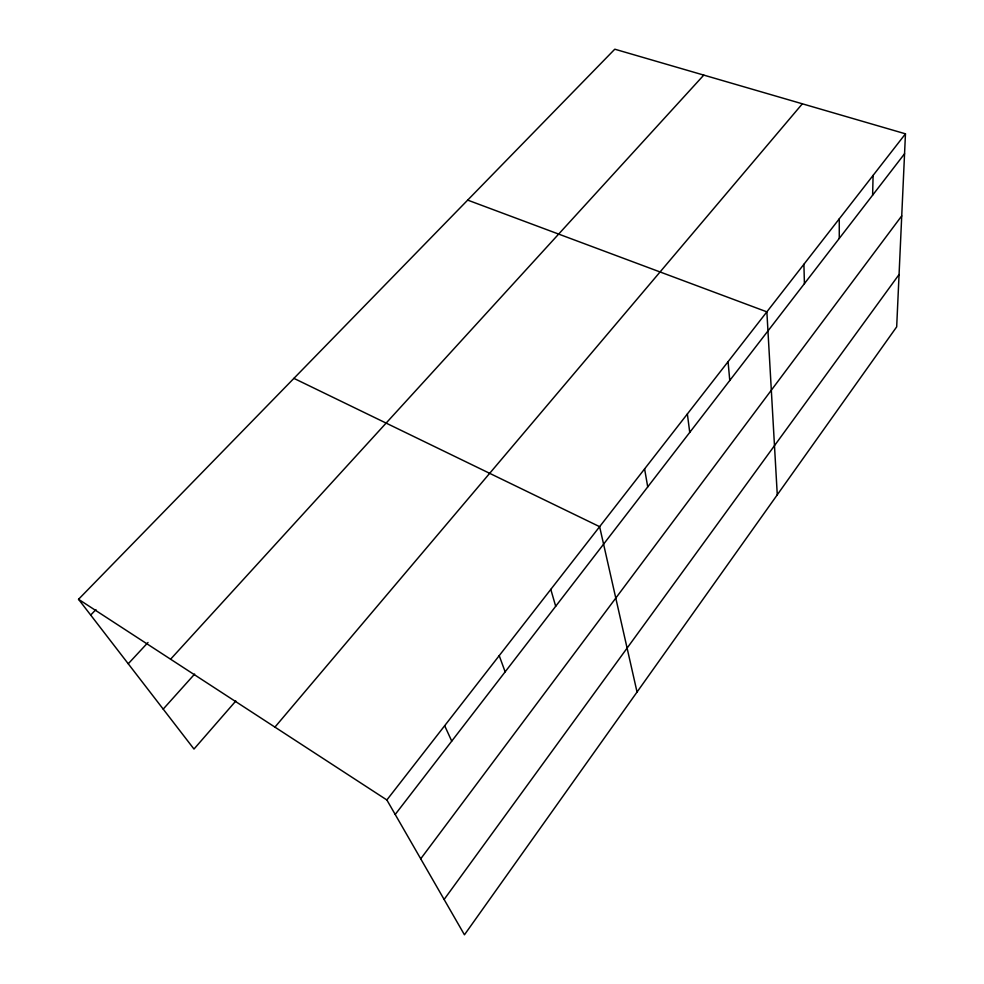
<?xml version="1.0" encoding="UTF-8"?>
<svg xmlns="http://www.w3.org/2000/svg" width="984" height="984" viewBox="0 0 984 984"><rect width="100%" height="100%" fill="white"/><g stroke="black" fill="none" stroke-linecap="round" stroke-linejoin="round"><path stroke-width="1.48" d="M872.624 195.176L873.091 175.41M905.464 133.824L896.682 326.848L464.448 934.8L386.86 799.967L78.535 599.293L614.791 49.2L905.464 133.824L386.86 799.967M444.116 899.462L899.056 274.536M420.721 858.811L901.725 215.902M395.199 814.469L904.554 153.75M274.93 727.127L802.354 103.8M235.828 700.989L193.983 749.045L78.535 599.293M163.196 709.107L194.648 674.065M170.589 659.206L703.781 75.104M128.24 663.769L148.006 642.49M90.688 615.049L95.94 609.6M467.683 200.109L766.868 311.854L777.274 494.792M293.909 378.36L599.625 526.674L637.042 692.035M444.67 725.712L451.73 741.124M499.22 655.639L505.149 671.838M550.794 589.391L555.689 606.279M644.594 468.913L647.73 486.896M687.361 413.981L689.747 432.394M728.062 361.694L729.771 380.476M803.903 264.29L804.42 283.65M839.266 218.854L839.266 238.435"/></g></svg>
